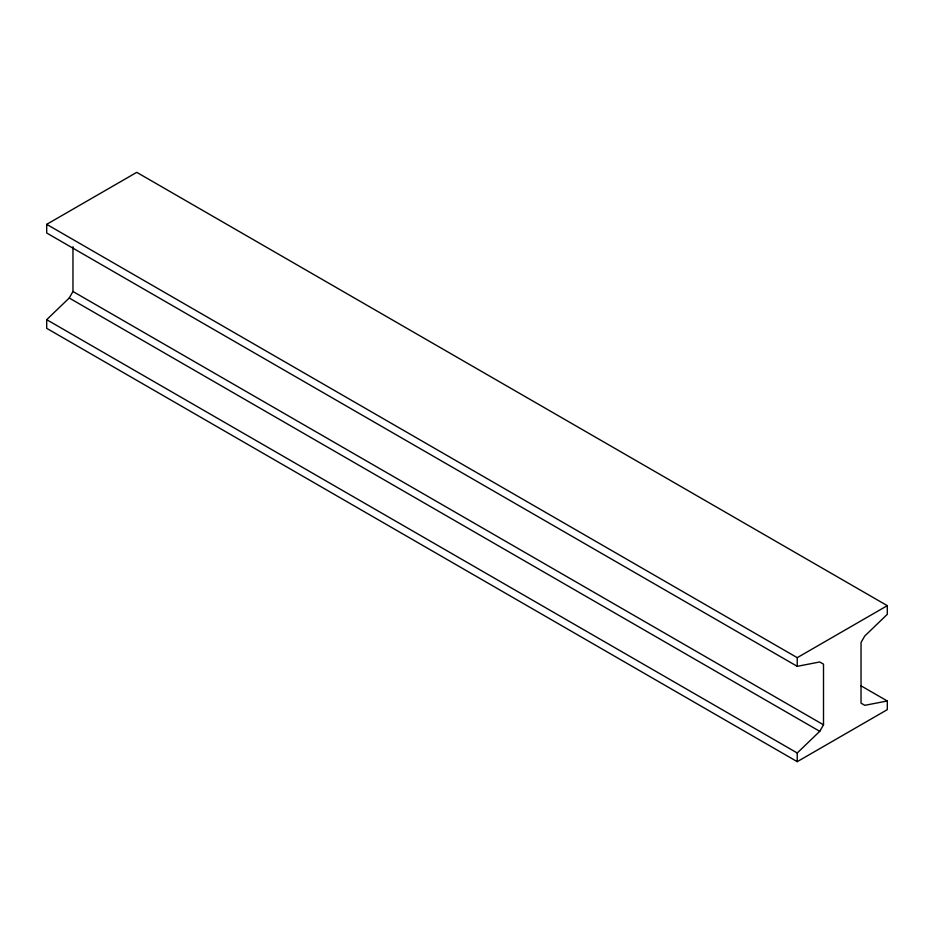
<?xml version="1.0" encoding="UTF-8"?>
<svg xmlns="http://www.w3.org/2000/svg" width="934" height="934" viewBox="0 0 934 934"><rect width="100%" height="100%" fill="white"/><g stroke="black" fill="none" stroke-linecap="round" stroke-linejoin="round"><path stroke-width="1.4" d="M860.763 685.673L887.3 700.99L887.3 709.653L797.239 761.654L46.7 328.336L46.7 319.673L69.221 298.004L72.969 291.501L72.969 246.728M797.239 761.654L797.239 752.991L819.748 731.322L823.508 724.819L823.508 664.156L819.713 661.972L797.239 666.327L46.7 233.01L46.7 224.347L136.761 172.346L887.3 605.664L887.3 614.327L864.779 635.996L861.031 642.499L861.031 703.162L864.779 705.322L887.3 700.99M46.7 224.347L797.239 657.664L887.3 605.664M72.969 291.501L823.508 724.819M69.221 298.004L819.748 731.322M46.7 319.673L797.239 752.991M797.239 657.664L797.239 666.327"/></g></svg>
